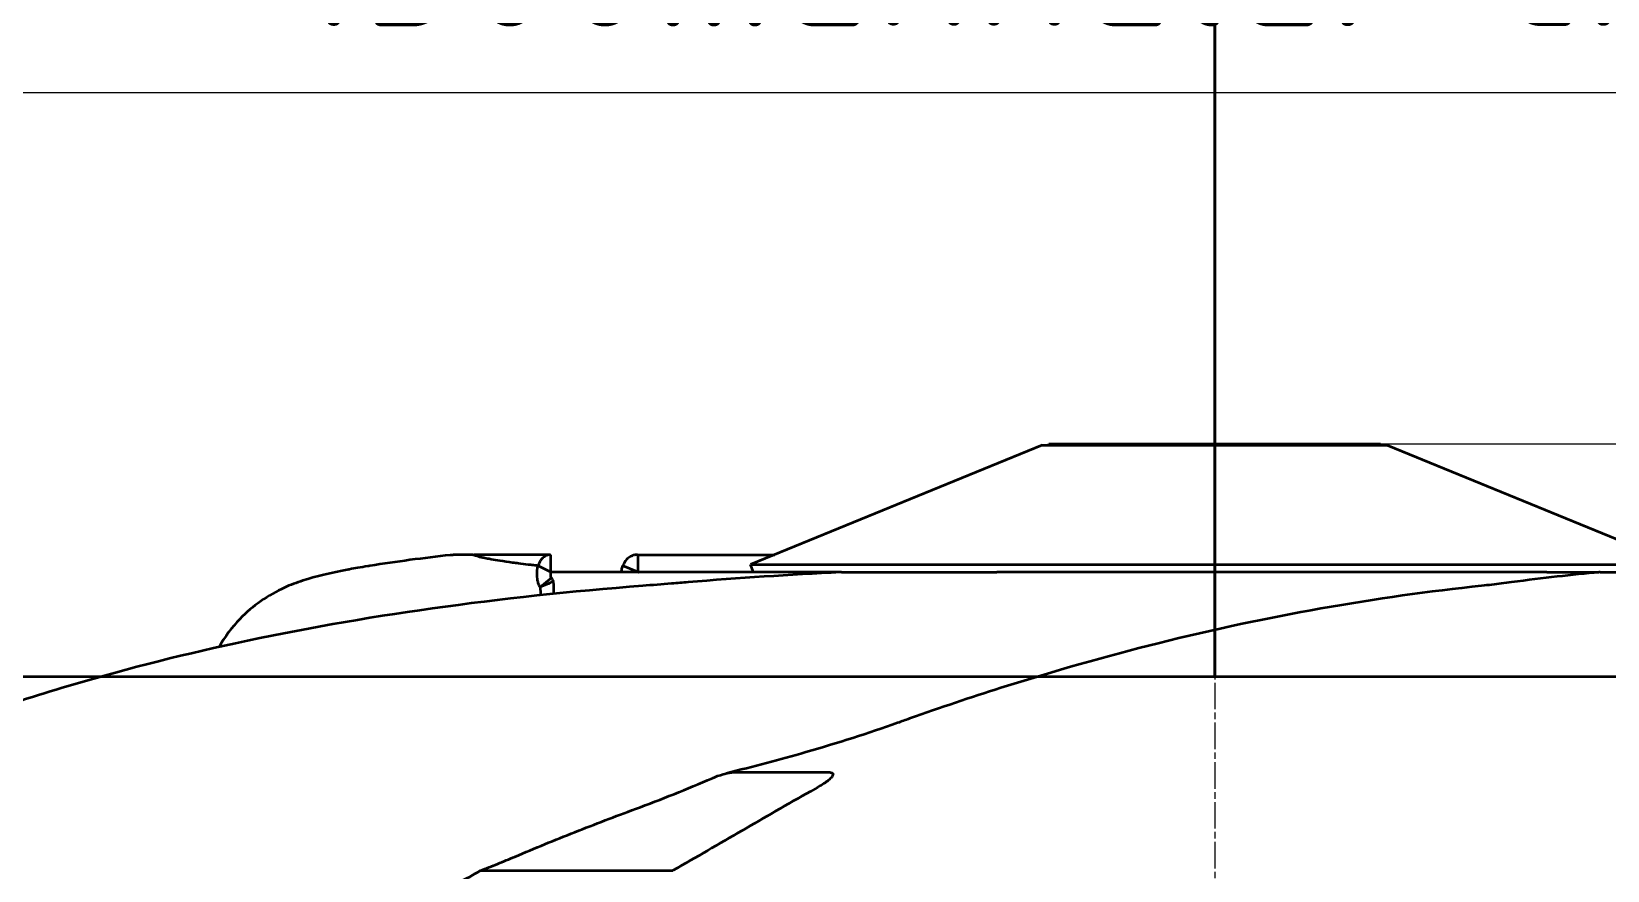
# Model space of a CAD drawing. Header units: millimetres. Extents: x 39335 to 110675, y -13954 to 36506.
# Drawn here: x 94486 to 95199, y 22189 to 22569 of the extents above; entities that cross this region are included whole.
import ezdxf

# ---------------------------------------------------------------- set-up
doc = ezdxf.new("R2010")
doc.units = ezdxf.units.MM
doc.linetypes.add('AM_ISO08W050', pattern=[18, 12, -1.5, 3, -1.5])
for name, color, linetype, lineweight in [('AM_0', 7, 'Continuous', 50), ('AM_5', 3, 'Continuous', 25), ('AM_7', 4, 'AM_ISO08W050', 25), ('RED', 1, 'Continuous', 9)]:
    doc.layers.add(name, color=color, linetype=linetype, lineweight=lineweight)
doc.styles.add('Andritz-Norm', font='arial.ttf')
doc.styles.get("Standard").update_dxf_attribs({"font": 'ISOCP.SHX'})
doc.dimstyles.new('Andritz-Bem', dxfattribs={"dimscale": 20, "dimtxt": 3.5, "dimasz": 2.5, "dimexe": 1, "dimexo": 0, "dimgap": 0.8, "dimtad": 1, "dimrnd": 1e-08, "dimtxsty": 'Andritz-Norm', "dimcen": 0.09, "dimdle": 10, "dimclrd": 7, "dimclre": 7, "dimclrt": 179, "dimazin": 2, "dimtfac": 1, "dimtdec": 3, "dimtmove": 0, "dimatfit": 3, "dimldrblk": 'Filled-1', "dimfxl": 0, "dimtolj": 1, "dimtzin": 0, "dimlwd": 25, "dimlwe": 25, "dimarcsym": 0})

# ---------------------------------------------------------------- blocks, each defined once
blk = doc.blocks.new('*D231')
at = {"layer": 'AM_5', "lineweight": 25, "transparency": 16777216}
for p, q in [((3735381.85, -119346.39), (3736451.6, -119346.39)), ((3735381.85, -121539.39), (3736451.6, -121539.39))]:
    blk.add_line(p, q, dxfattribs=at)
at = {"layer": 'AM_5', "transparency": 16777216}
blk.add_line((3736431.6, -119396.39), (3736431.6, -121489.39), dxfattribs=at)
for points in [[(3736423.27, -119396.39), (3736439.94, -119396.39), (3736431.6, -119346.39)], [(3736423.27, -121489.39), (3736439.94, -121489.39), (3736431.6, -121539.39)]]:
    blk.add_solid(points, dxfattribs=at)
at = {"layer": 'DEFPOINTS', "color": 0, "transparency": 16777216}
for p in [(3735361.85, -119346.39), (3735361.85, -121539.39), (3736431.6, -121539.39)]:
    blk.add_point(p, dxfattribs=at)
at = {"layer": 'AM_5', "color": 2, "transparency": 16777216, "insert": (3736366.6, -120442.89), "char_height": 70, "attachment_point": 5, "rotation": 90}
blk.add_mtext('\\A1;2193', dxfattribs=at)
blk = doc.blocks.new('Filled-1')
at = {"color": 0}
for p, q in [((0, 0), (-1, 0.25)), ((-1, 0.25), (-1, -0.25)), ((-1, 0), (0, 0)), ((-1, -0.25), (0, 0))]:
    blk.add_line(p, q, dxfattribs=at)
at = {"color": 0, "flags": 128}
blk.add_lwpolyline([(-1, -0.25), (0, 0), (-1, 0.25), (-1, -0.25)], dxfattribs=at)
at = {"color": 0}
blk.add_solid([(-1, -0.25), (0, 0), (-1, 0.25), (-1, -0.25)], dxfattribs=at)
blk = doc.blocks.new('*D225')
at = {"layer": 'AM_5', "lineweight": 25, "transparency": 16777216}
for p, q in [((3734611.85, -121771.39), (3734611.85, -121360.45)), ((3736111.85, -121771.39), (3736111.85, -121360.45))]:
    blk.add_line(p, q, dxfattribs=at)
at = {"layer": 'AM_5', "transparency": 16777216}
blk.add_line((3736061.85, -121380.45), (3734661.85, -121380.45), dxfattribs=at)
for points in [[(3734661.85, -121372.11), (3734661.85, -121388.78), (3734611.85, -121380.45)], [(3736061.85, -121372.11), (3736061.85, -121388.78), (3736111.85, -121380.45)]]:
    blk.add_solid(points, dxfattribs=at)
at = {"layer": 'DEFPOINTS', "color": 0, "transparency": 16777216}
for p in [(3734611.85, -121380.45), (3734611.85, -121791.39), (3736111.85, -121791.39)]:
    blk.add_point(p, dxfattribs=at)
at = {"layer": 'AM_5', "color": 2, "transparency": 16777216, "insert": (3735361.85, -121315.45), "char_height": 70, "attachment_point": 5}
blk.add_mtext('\\A1;1500...annular channel', dxfattribs=at)
blk = doc.blocks.new('rgqwefw')
at = {"layer": 'AM_0'}
for p, q in [((3735361.85, -121644.77), (3735361.85, -121121.39)), ((3735361.85, -121121.39), (3735361.85, -121644.77)), ((3735283.82, -121539.98), (3735151.82, -121593.98)), ((3735283.82, -121539.98), (3735361.85, -121539.98)), ((3735286.85, -121539.39), (3735436.85, -121539.39)), ((3735286.85, -121539.98), (3735286.85, -121539.39)), ((3735361.86, -121539.98), (3735439.88, -121539.98)), ((3735436.85, -121539.98), (3735436.85, -121539.39)), ((3735439.88, -121539.98), (3735571.88, -121593.98)), ((3735026.27, -121589.49), (3735017.3, -121589.49)), ((3735026.27, -121589.49), (3735026.74, -121589.49)), ((3735026.82, -121589.49), (3735026.74, -121589.49)), ((3735026.82, -121589.49), (3735026.94, -121589.49)), ((3735026.82, -121589.49), (3735026.82, -121589.49)), ((3735061.31, -121589.49), (3735026.94, -121589.49)), ((3735061.31, -121589.49), (3735061.58, -121589.49)), ((3735061.58, -121597.36), (3735061.58, -121589.49)), ((3735100.72, -121589.49), (3735101.05, -121589.49)), ((3735101.05, -121589.49), (3735162.81, -121589.49)), ((3735101.05, -121597.36), (3735101.05, -121589.49)), ((3735061.31, -121597.23), (3735055.82, -121594.51)), ((3735061.58, -121597.39), (3735061.31, -121597.39)), ((3735061.63, -121597.39), (3735061.58, -121597.36)), ((3735155.52, -121597.39), (3735061.63, -121597.39)), ((3735100.72, -121597.23), (3735094.13, -121594.51)), ((3735101.1, -121597.39), (3735101.05, -121597.36)), ((3735151.82, -121593.98), (3735361.85, -121593.98)), ((3735153.21, -121597.39), (3735151.82, -121593.98)), ((3735192.95, -121597.39), (3735192.69, -121597.39)), ((3735192.95, -121597.39), (3735263.25, -121597.39)), ((3735322.38, -121597.39), (3735263.25, -121597.39)), ((3735439.06, -121597.39), (3735322.38, -121597.39)), ((3735361.86, -121593.98), (3735571.88, -121593.98)), ((3735486.66, -121597.39), (3735439.06, -121597.39)), ((3735512.01, -121597.39), (3735486.66, -121597.39)), ((3735512.01, -121597.39), (3735535.65, -121597.39)), ((3735536.15, -121597.39), (3735535.65, -121597.39)), ((3735536.15, -121597.39), (3735597.25, -121597.39)), ((3735061.86, -121600.03), (3735056.66, -121604.22)), ((3735361.85, -121644.77), (3733596.28, -121644.77)), ((3735361.85, -121644.77), (3733596.28, -121644.77)), ((3737162.37, -121644.77), (3735361.85, -121644.77)), ((3737162.37, -121644.77), (3735361.85, -121644.77)), ((3735187.84, -121688.04), (3735143.42, -121688.04)), ((3735029.72, -121732.39), (3735116.79, -121732.39))]:
    blk.add_line(p, q, dxfattribs=at)
blk.add_arc((3735109.35, -122417.75), 833.36, 96.42705, 98.95374, dxfattribs=at)
at = {"layer": 'AM_0', "extrusion": (0, 0, -1)}
for centre, major_axis, ratio, start_param, end_param in [((3735063.8, -121598.46), (-0.12, 3), 0.771203, 4.191283, 5.110107), ((3735035.8, -121677.49), (-99.11, -60.45), 0.545543, 2.566687, 2.568389), ((3733023.92, -123110.16), (-144.73, 2843.55), 0.852787, 1.054896, 1.055554)]:
    blk.add_ellipse(centre, major_axis=major_axis, ratio=ratio, start_param=start_param, end_param=end_param, dxfattribs=at)
at = {"layer": 'AM_0'}
for points in [[(3735016.07, -121589.62), (3735016.48, -121589.58), (3735016.89, -121589.53), (3735017.3, -121589.49)], [(3734970.21, -121596.16), (3734970.28, -121596.15), (3734970.34, -121596.14), (3734970.4, -121596.13)], [(3735056.66, -121604.22), (3735056.83, -121605.45), (3735056.94, -121606.65), (3735056.99, -121607.81)], [(3735062.85, -121607.2), (3735062.96, -121605.44), (3735062.92, -121603.57), (3735062.73, -121601.62)], [(3735116.17, -121602.53), (3735111.78, -121602.9), (3735107.42, -121603.25), (3735103.12, -121603.58)], [(3735491.36, -121602.55), (3735488.6, -121602.91), (3735485.65, -121603.26), (3735482.52, -121603.59)], [(3735223.85, -121663.66), (3735222.02, -121664.3), (3735220.19, -121664.95), (3735218.36, -121665.61)], [(3735183.14, -121694.25), (3735181.76, -121695.03), (3735180.39, -121695.8), (3735179.01, -121696.58)]]:
    blk.add_open_spline(points, degree=3, dxfattribs=at)
for points, knots in [([(3735055.82, -121594.51), (3735055.72, -121594.5), (3735055.62, -121594.49), (3735055.52, -121594.48), (3735055.48, -121594.47), (3735055.44, -121594.46), (3735055.39, -121594.46), (3735055.34, -121594.45), (3735055.3, -121594.45), (3735055.25, -121594.44), (3735055.1, -121594.43), (3735054.96, -121594.41), (3735054.81, -121594.4), (3735054.43, -121594.36), (3735054.04, -121594.32), (3735053.66, -121594.28), (3735053.61, -121594.27), (3735053.56, -121594.26), (3735053.52, -121594.26), (3735052.79, -121594.18), (3735052.08, -121594.1), (3735051.39, -121594.02), (3735049.85, -121593.84), (3735048.37, -121593.65), (3735046.94, -121593.47), (3735046.02, -121593.35), (3735045.11, -121593.23), (3735044.23, -121593.11), (3735042.21, -121592.83), (3735040.32, -121592.55), (3735038.57, -121592.27), (3735037.2, -121592.05), (3735035.92, -121591.84), (3735034.72, -121591.62), (3735034.69, -121591.61), (3735034.66, -121591.61), (3735034.63, -121591.6), (3735034.29, -121591.54), (3735033.95, -121591.48), (3735033.62, -121591.41), (3735033.17, -121591.33), (3735032.74, -121591.24), (3735032.32, -121591.16), (3735031.93, -121591.08), (3735031.55, -121591), (3735031.19, -121590.92), (3735030.92, -121590.87), (3735030.65, -121590.81), (3735030.4, -121590.75), (3735030.24, -121590.71), (3735030.09, -121590.68), (3735029.94, -121590.64), (3735029.63, -121590.57), (3735029.34, -121590.5), (3735029.07, -121590.43), (3735028.74, -121590.35), (3735028.45, -121590.27), (3735028.19, -121590.19), (3735027.9, -121590.11), (3735027.66, -121590.03), (3735027.45, -121589.96), (3735027.39, -121589.94), (3735027.34, -121589.92), (3735027.29, -121589.9), (3735027.21, -121589.87), (3735027.15, -121589.84), (3735027.09, -121589.81), (3735026.95, -121589.75), (3735026.86, -121589.69), (3735026.8, -121589.64), (3735026.79, -121589.63), (3735026.78, -121589.63), (3735026.78, -121589.62), (3735026.78, -121589.62), (3735026.78, -121589.62), (3735026.78, -121589.61), (3735026.75, -121589.58), (3735026.74, -121589.56), (3735026.77, -121589.52), (3735026.77, -121589.52), (3735026.77, -121589.52), (3735026.77, -121589.52), (3735026.77, -121589.52), (3735026.77, -121589.51), (3735026.77, -121589.51), (3735026.78, -121589.5), (3735026.8, -121589.49), (3735026.82, -121589.49)], [-1.870589, -1.870589, -1.870589, -1.870589, -1.859891, -1.859891, -1.859891, -1.855248, -1.855248, -1.855248, -1.850042, -1.850042, -1.850042, -1.834572, -1.834572, -1.834572, -1.79292, -1.79292, -1.79292, -1.787635, -1.787635, -1.787635, -1.708474, -1.708474, -1.708474, -1.534288, -1.534288, -1.534288, -1.420708, -1.420708, -1.420708, -1.158865, -1.158865, -1.158865, -0.953018, -0.953018, -0.953018, -0.94784, -0.94784, -0.94784, -0.88816, -0.88816, -0.88816, -0.806, -0.806, -0.806, -0.728989, -0.728989, -0.728989, -0.669596, -0.669596, -0.669596, -0.631866, -0.631866, -0.631866, -0.552132, -0.552132, -0.552132, -0.455387, -0.455387, -0.455387, -0.347532, -0.347532, -0.347532, -0.315939, -0.315939, -0.315939, -0.270579, -0.270579, -0.270579, -0.165784, -0.165784, -0.165784, -0.145873, -0.145873, -0.145873, -0.143896, -0.143896, -0.143896, -0.070362, -0.070362, -0.070362, -0.069182, -0.069182, -0.069182, -0.068048, -0.068048, -0.068048, -0.044586, -0.044586, -0.044586, -0.044586]), ([(3735058.33, -121590.59), (3735057.93, -121590.91), (3735057.36, -121591.45), (3735056.16, -121593.34), (3735055.99, -121594.04), (3735055.82, -121594.51)], [-0.276481, -0.276481, -0.276481, -0.276481, -0.1535164, -0.1535164, -0.0002157, -0.0002157, -0.0002157, -0.0002157]), ([(3735061.31, -121589.49), (3735061.08, -121589.5), (3735060.86, -121589.49), (3735060.37, -121589.59), (3735060.08, -121589.65), (3735059.5, -121589.86), (3735059.26, -121589.98), (3735058.78, -121590.25), (3735058.55, -121590.41), (3735058.33, -121590.59)], [-0.6662213, -0.6662213, -0.6662213, -0.6662213, -0.3328733, -0.3328733, -0.2030671, -0.2030671, -0.1011802, -0.1011802, -0.000001, -0.000001, -0.000001, -0.000001]), ([(3735097.14, -121590.59), (3735096.66, -121590.91), (3735095.98, -121591.45), (3735094.54, -121593.34), (3735094.33, -121594.04), (3735094.13, -121594.51)], [-0.2764756, -0.2764756, -0.2764756, -0.2764756, -0.1535131, -0.1535131, -0.0002147, -0.0002147, -0.0002147, -0.0002147]), ([(3735100.72, -121589.49), (3735100.44, -121589.5), (3735100.18, -121589.49), (3735099.59, -121589.59), (3735099.25, -121589.65), (3735098.55, -121589.86), (3735098.25, -121589.98), (3735097.68, -121590.25), (3735097.41, -121590.41), (3735097.14, -121590.59)], [-0.6662213, -0.6662213, -0.6662213, -0.6662213, -0.3328733, -0.3328733, -0.2030671, -0.2030671, -0.1011802, -0.1011802, -0.000001, -0.000001, -0.000001, -0.000001]), ([(3734970.21, -121596.16), (3734962.09, -121597.69), (3734955.17, -121599.34), (3734946.39, -121602.15), (3734943.68, -121603.17), (3734941.21, -121604.32)], [0, 0, 0, 0, 5.670372, 5.670372, 8.642391, 8.642391, 8.642391, 8.642391]), ([(3734979.65, -121594.54), (3734979.36, -121594.59), (3734979.07, -121594.63), (3734978.79, -121594.68), (3734977.21, -121594.93), (3734975.67, -121595.19), (3734974.15, -121595.45), (3734972.88, -121595.67), (3734971.63, -121595.9), (3734970.4, -121596.13)], [0.8778963, 0.8778963, 0.8778963, 0.8778963, 0.8888889, 0.8888889, 0.8888889, 0.9493693, 0.9493693, 0.9493693, 1, 1, 1, 1]), ([(3735056.66, -121604.22), (3735056.36, -121603.6), (3735055.91, -121602.46), (3735055.24, -121599.62), (3735055.24, -121596.86), (3735055.73, -121594.83), (3735055.82, -121594.51)], [0, 0, 0, 0, 0.2336786, 0.3839569, 0.8347918, 0.9188234, 0.9188234, 0.9188234, 0.9188234]), ([(3735093.47, -121597.39), (3735093.53, -121596.75), (3735093.71, -121595.78), (3735094.01, -121594.83), (3735094.13, -121594.51)], [0.6700888, 0.6700888, 0.6700888, 0.6700888, 0.8347918, 0.9188234, 0.9188234, 0.9188234, 0.9188234]), ([(3735192.69, -121597.39), (3735169.57, -121598.59), (3735146.46, -121600.1), (3735121.12, -121602.12), (3735118.65, -121602.33), (3735116.17, -121602.53)], [0, 0, 0, 0, 6.946347, 6.946347, 7.700074, 7.700074, 7.700074, 7.700074]), ([(3735192.69, -121597.39), (3735188.73, -121597.39), (3735184.8, -121597.39), (3735172.27, -121597.39), (3735163.8, -121597.39), (3735155.52, -121597.39)], [1.584727, 1.584727, 1.584727, 1.584727, 2.881945, 2.881945, 5.760677, 5.760677, 5.760677, 5.760677]), ([(3735535.65, -121597.39), (3735523.58, -121598.59), (3735510.37, -121600.1), (3735494.55, -121602.13), (3735492.96, -121602.34), (3735491.36, -121602.55)], [0, 0, 0, 0, 6.947901, 6.947901, 7.716936, 7.716936, 7.716936, 7.716936]), ([(3735103.12, -121603.58), (3735070.98, -121606.09), (3735039.12, -121609.45), (3734977.66, -121618.1), (3734947.95, -121623.32), (3734892.18, -121635.41), (3734865.95, -121642.14), (3734826.1, -121654.11), (3734811.94, -121658.74), (3734798.05, -121663.65)], [0, 0, 0, 0, 10.008681, 10.008681, 19.639136, 19.639136, 28.534914, 28.534914, 33.56117, 33.56117, 33.56117, 33.56117]), ([(3734941.17, -121604.34), (3734933.61, -121607.85), (3734926.68, -121612.57), (3734917.29, -121622.35), (3734914.11, -121626.61), (3734911.45, -121631.26)], [0.019736, 0.019736, 0.019736, 0.019736, 9.998263, 9.998263, 16.157064, 16.157064, 16.157064, 16.157064]), ([(3735062.73, -121601.62), (3735061.72, -121602.07), (3735060.71, -121602.51), (3735059.7, -121602.95), (3735058.69, -121603.38), (3735057.68, -121603.81), (3735056.66, -121604.22)], [-0.820714, -0.820714, -0.820714, -0.820714, -0.4104313, -0.4104313, -0.4104313, -0.0000156, -0.0000156, -0.0000156, -0.0000156]), ([(3735482.52, -121603.59), (3735458.96, -121606.1), (3735434.74, -121609.46), (3735385.94, -121618.12), (3735361.36, -121623.34), (3735313.01, -121635.42), (3735289.27, -121642.14), (3735251.5, -121654.11), (3735237.72, -121658.73), (3735223.85, -121663.66)], [0, 0, 0, 0, 10.00874, 10.00874, 19.624864, 19.624864, 28.514458, 28.514458, 33.544155, 33.544155, 33.544155, 33.544155]), ([(3735218.36, -121665.61), (3735205.21, -121670.29), (3735191.28, -121674.74), (3735165.18, -121682.26), (3735153.11, -121685.46), (3735140.83, -121688.43)], [0, 0, 0, 0, 4.772439, 4.772439, 8.64488, 8.64488, 8.64488, 8.64488]), ([(3735099.9, -121704.5), (3735105.71, -121702.36), (3735111.53, -121700.11), (3735123.09, -121695.46), (3735128.87, -121693.05), (3735134.62, -121690.58)], [0.000001, 0.000001, 0.000001, 0.000001, 1.874387, 1.874387, 3.749564, 3.749564, 3.749564, 3.749564]), ([(3735134.62, -121690.58), (3735136.17, -121689.92), (3735137.84, -121689.28), (3735140.3, -121688.55), (3735142.12, -121688.04), (3735143.42, -121688.04)], [-1.170794, -1.170794, -1.170794, -1.170794, -0.415031, -0.415031, -0.000001, -0.000001, -0.000001, -0.000001]), ([(3735187.84, -121688.04), (3735188.01, -121688.04), (3735188.19, -121688.05), (3735188.5, -121688.1), (3735188.64, -121688.14), (3735188.87, -121688.25), (3735188.96, -121688.31), (3735189.1, -121688.47), (3735189.14, -121688.56), (3735189.2, -121688.79), (3735189.19, -121688.93), (3735189.09, -121689.3), (3735188.96, -121689.55), (3735188.54, -121690.19), (3735188.12, -121690.66), (3735186.48, -121692.15), (3735184.93, -121693.23), (3735183.14, -121694.25)], [-1.568599, -1.568599, -1.568599, -1.568599, -1.46436, -1.46436, -1.37143, -1.37143, -1.295415, -1.295415, -1.218794, -1.218794, -1.118837, -1.118837, -0.944904, -0.944904, -0.624422, -0.624422, -0.000008, -0.000008, -0.000008, -0.000008]), ([(3735179.01, -121696.58), (3735173.71, -121699.56), (3735168.42, -121702.57), (3735158.06, -121708.52), (3735152.96, -121711.47), (3735137.57, -121720.4), (3735127.14, -121726.48), (3735116.79, -121732.39)], [0.000002, 0.000002, 0.000002, 0.000002, 1.834753, 1.834753, 3.61435, 3.61435, 7.227161, 7.227161, 7.227161, 7.227161]), ([(3735045.32, -121726.13), (3735054.31, -121722.3), (3735063.34, -121718.6), (3735081.53, -121711.39), (3735090.69, -121707.9), (3735099.9, -121704.5)], [0, 0, 0, 0, 2.974446, 2.974446, 5.947811, 5.947811, 5.947811, 5.947811]), ([(3735029.72, -121732.39), (3735032.31, -121731.41), (3735034.9, -121730.4), (3735040.1, -121728.32), (3735042.7, -121727.24), (3735045.32, -121726.13)], [0.000001, 0.000001, 0.000001, 0.000001, 0.852811, 0.852811, 1.707116, 1.707116, 1.707116, 1.707116]), ([(3734989.06, -121746.88), (3734996, -121746.03), (3735002.92, -121744.37), (3735016.54, -121739.51), (3735023.3, -121736.28), (3735029.72, -121732.39)], [0, 0, 0, 0, 2.510014, 2.510014, 5.037096, 5.037096, 5.037096, 5.037096])]:
    blk.add_open_spline(points, degree=3, knots=knots, dxfattribs=at)
at = {"layer": 'AM_7'}
blk.add_line((3735361.85, -119235.42), (3735361.85, -123173.84), dxfattribs=at)
at = {"layer": 'AM_5'}
dim = blk.add_linear_dim(base=(3736431.6, -121539.39), p1=(3735361.85, -119346.39), p2=(3735361.85, -121539.39), angle=90, dimstyle='Andritz-Bem', override={"dimexo": 1, "dimgap": 1.5, "dimdec": 0, "dimtxsty": 'Standard', "dimdle": 0, "dimclrd": 256, "dimclre": 256, "dimclrt": 2, "dimatfit": 2, "dimlwd": 65535}, dxfattribs=at)
dim.commit()
dim.dimension.update_dxf_attribs({"geometry": '*D231', "text_midpoint": (3736366.6, -120442.89)})
dim = blk.add_linear_dim(base=(3734611.85, -121380.45), p1=(3736111.85, -121791.39), p2=(3734611.85, -121791.39), text='<>...annular channel', dimstyle='Andritz-Bem', override={"dimexo": 1, "dimgap": 1.5, "dimdec": 0, "dimtxsty": 'Standard', "dimdle": 0, "dimclrd": 256, "dimclre": 256, "dimclrt": 2, "dimatfit": 2, "dimlwd": 65535}, dxfattribs=at)
dim.commit()
dim.dimension.update_dxf_attribs({"geometry": '*D225', "text_midpoint": (3735361.85, -121380.45), "dimtype": 128})

msp = doc.modelspace()

# ---------------------------------------------------------------- block references
at = {"layer": 'RED'}
msp.add_blockref('rgqwefw', (-3640340.58, 143921.29), dxfattribs=at)

doc.saveas('drawing.dxf')
